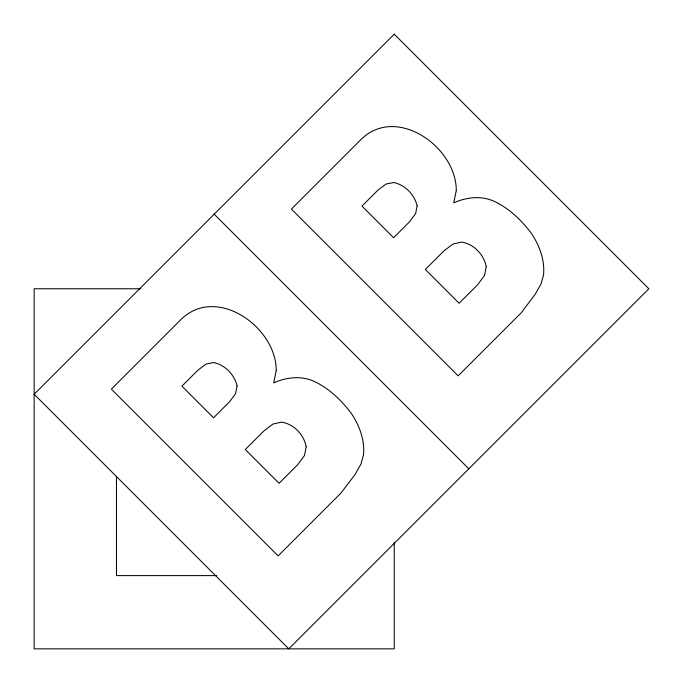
<?xml version="1.0" encoding="UTF-8"?>
<svg xmlns="http://www.w3.org/2000/svg" width="683" height="683" viewBox="0 0 683 683"><rect width="100%" height="100%" fill="white"/><g stroke="black" fill="none" stroke-linecap="round" stroke-linejoin="round"><path stroke-width="1.02" d="M140.681 288.764L34.15 288.764L34.15 648.85L394.236 648.85L394.236 542.319M216.682 575.607L116.469 575.607L116.469 476.367M214.189 214.189L468.811 468.811M306.197 446.742L304.481 455.527L297.643 464.73L279.065 483.308L245.282 449.525L263.783 431.024L273.038 424.015L281.661 422.128C293.955 424.117 303.892 434.661 306.197 446.742M486.236 266.694L484.529 275.488L477.682 284.691L459.104 303.269L425.321 269.486L443.822 250.985L453.077 243.976L461.708 242.089C473.993 244.079 483.931 254.614 486.236 266.694M237.103 385.929L235.584 393.681L229.386 401.946L213.548 417.791L181.926 386.168L198.01 370.084L206.078 364.056L213.728 362.553C225.117 364.961 234.474 374.677 237.103 385.929M417.142 205.89L415.623 213.634L409.433 221.907L393.587 237.752L361.964 206.129L378.049 190.045L386.126 184.017L393.767 182.515C405.164 184.922 414.513 194.638 417.142 205.89M276.231 370.69L273.704 382.881C286.962 376.982 302.168 375.36 315.469 382.002C329.701 389.02 341.363 400.358 350.934 412.856A62.81 44.421 45 0 1 363.458 455.1L360.948 464.099L355.083 474.395L341.03 492.998L278.135 555.894L111.38 389.148L179.586 320.942C214.932 283.368 276.606 326.781 276.231 370.69M456.27 190.651L453.751 202.842C467.001 196.943 482.207 195.321 495.508 201.963C509.74 208.981 521.402 220.319 530.973 232.818A62.81 44.421 45 0 1 543.506 275.061L540.996 284.051L535.13 294.356L521.078 312.959L458.173 375.855L291.428 209.1L359.634 140.894C394.97 103.321 456.645 146.743 456.27 190.651M394.236 34.15L34.15 394.236L288.764 648.85L648.85 288.764L394.236 34.15"/></g></svg>
